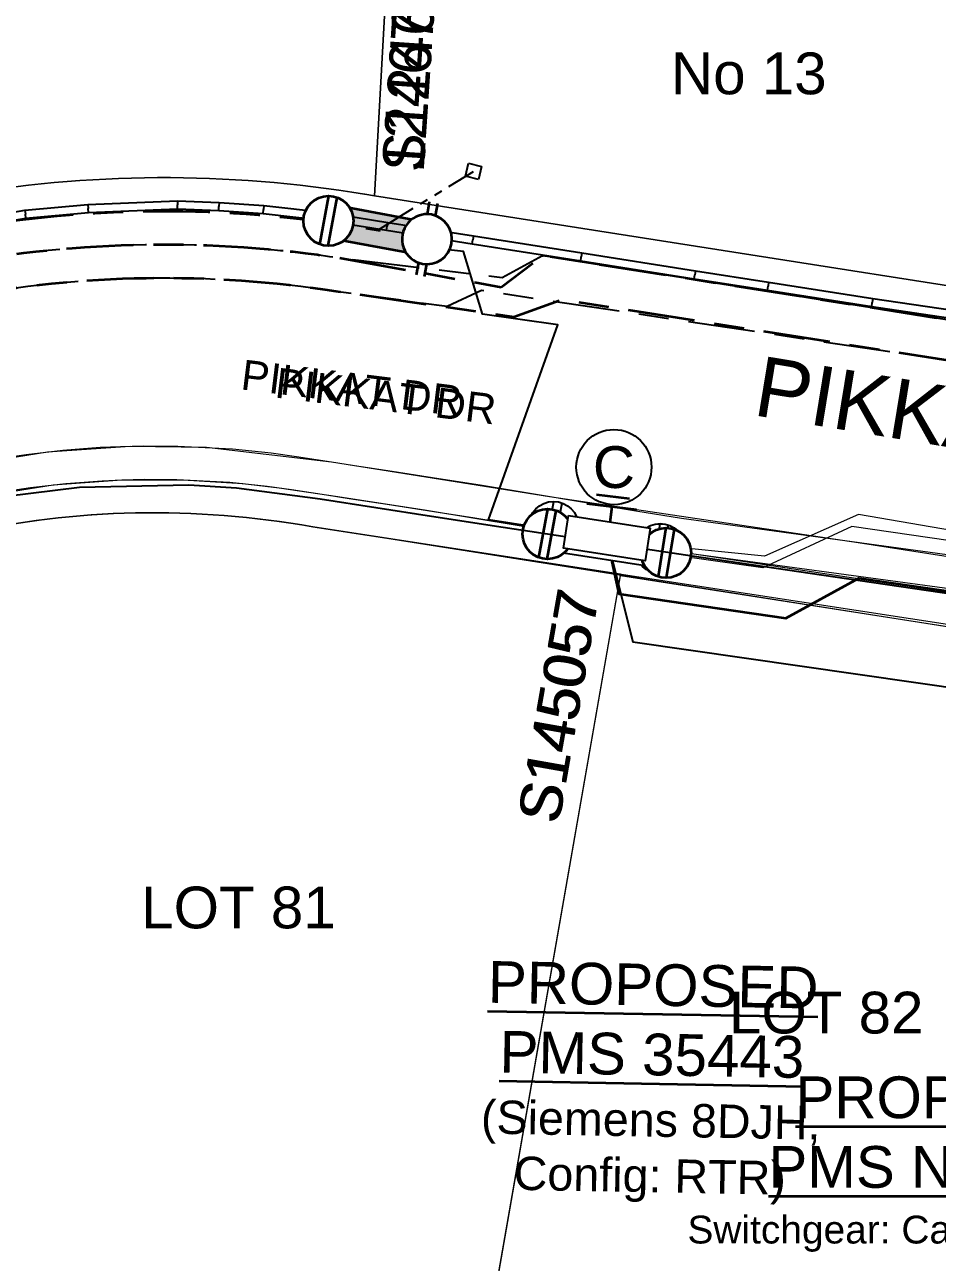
# Model space of a CAD drawing. Header units: metres. Extents: x 268626 to 271256, y 6186812 to 6188765.
# Drawn here: x 269467.2 to 269521.8, y 6187699.6 to 6187773.7 of the extents above; entities that cross this region are included whole.
import ezdxf
from ezdxf.enums import TextEntityAlignment as Align

# ---------------------------------------------------------------- set-up
doc = ezdxf.new("R2010")
doc.units = ezdxf.units.M
doc.linetypes.add('Cable Exist UG', pattern=[8.2, 4, -1.2, 1.8, -1.2])
doc.linetypes.add('PHANTOMX2', pattern=[5, 2.5, -0.5, 0.5, -0.5, 0.5, -0.5])
doc.layers.get('0').update_dxf_attribs({"color": 6})
for name, color, linetype, lineweight in [('_User_HV_Exist', 1, 'Continuous', 35), ('_User_LV_Exist', 5, 'Continuous', 35), ('Cadastre Buildings_SP_EXT', 96, 'Continuous', 15), ('Cadastre Developer_SP_NEW', 54, 'Continuous', 15), ('Cadastre Land Parcels_SP_EXT', 96, 'Continuous', 15), ('Cadastre Roads_SP_EXT', 54, 'Continuous', 15), ('Mains_LV_EXT', 161, 'Continuous', 25)]:
    doc.layers.add(name, color=color, linetype=linetype, lineweight=lineweight)
for name, color, linetype in [('Equip_LV_EXT', 7, 'Continuous'), ('Equip_LV_NEW', 2, 'Continuous'), ('Mains_HV_New_U72', 2, 'Cable x'), ('Mains_LV_New_T84', 2, 'Cable x'), ('Notes', 7, 'Continuous'), ('Notes_SP_NEW', 51, 'Continuous'), ('Services_SP_EXT', 42, 'PHANTOMX2'), ('SupportsUG_SP_LV_EXT', 7, 'Continuous'), ('SupportsUG_SP_LV_NEW', 2, 'Continuous'), ('Trench_SP_NEW', 2, 'Continuous'), ('UG_Details_SP_MISC', 7, 'Continuous')]:
    doc.layers.add(name, color=color, linetype=linetype)
doc.styles.add('iecARIAL', font='arial.ttf', dxfattribs={"height": 2})
doc.styles.get("Standard").update_dxf_attribs({"font": 'arial.ttf'})
doc.linetypes.add('Cable 3', pattern='A,5,-0.4,[">>",Standard,S=2,R=0,X=0.01,Y=-1],-3.5', length=8.9)
doc.linetypes.add('Cable New UG', pattern='A,7,-0.25,["x",Standard,S=2,R=0,X=0.2,Y=-0.8],-2.1', length=9.35)
doc.linetypes.add('Cable x', pattern='A,5,-0.25,["x",Standard,S=2,R=0,X=0,Y=-0.8],-1.5', length=6.75)
doc.linetypes.add('IE Trench HV', pattern='A,5,-0.2,["/",Standard,S=2,R=0,X=0.5,Y=-1],-2', length=7.2)

# ---------------------------------------------------------------- blocks, each defined once
blk = doc.blocks.new('PILLAR_EXT')
blk.add_hatch(color=256).paths.add_polyline_path([(-2.475, 0.99), (-2.475, -0.99), (2.475, -0.99), (2.475, 0.99)])
blk.add_lwpolyline([(-2.475, -0.99), (2.475, -0.99), (2.475, 0.99), (-2.475, 0.99)], close=True)
at = {"style": 'iecARIAL', "flags": 8}
blk.add_attdef('ASSET_NUM', (1.5, 3.5), '', height=2.5, dxfattribs=at)
for tag, p, flags in [('OWNED_BY', (0, -0.2), 9), ('STATE', (0, -0.4), 9), ('SUPPORT_TYPE', (0, -0.6), 9), ('USAGE', (0, -0.8), 9), ('LEGEND', (0, -1), 9), ('LOCATION', (0, -1.2), 9), ('NOTES', (0, -1.4), 9), ('PARENT', (0, -1.6), 9), ('STREETNAME', (0, -1.8), 9), ('SUBURB', (0, -2), 1)]:
    blk.add_attdef(tag, p, '', height=0.2, dxfattribs=dict(flags=flags))
blk = doc.blocks.new('CCP_EXT')
at = {"flags": 9}
for tag, p in [('USAGE', (0, -1.2)), ('LEGEND', (0, -1.4)), ('STATE', (0, -1.8)), ('LIFE_SUPPORT', (0, -1.6)), ('NOTES', (0, -2))]:
    blk.add_attdef(tag, text='', height=0.2, dxfattribs=at).set_placement(p, align=Align.MIDDLE_LEFT)
blk.add_wipeout([(0, 0.566), (0.566, 0), (0, -0.566), (-0.566, 0)])
blk.add_lwpolyline([(-0.566, 0), (0, 0.566), (0.566, 0), (0, -0.566), (-0.566, 0)])
at = {"flags": 1}
blk.add_attdef('Z', (0, 0), '', height=0.2, dxfattribs=at)
at = {"flags": 9}
for tag, p in [('CCP_TYPE', (0, 0)), ('OPERATING_VOLTAGE', (0, -0.6)), ('ORIENTATION', (0, -0.8)), ('CONSTRUCTED_VOLTAGE', (0, -0.2)), ('NO_PHASES', (0, -0.4)), ('OWNED_BY', (0, -1))]:
    blk.add_attdef(tag, text='', height=0.2, dxfattribs=at).set_placement(p, align=Align.MIDDLE_LEFT)
blk = doc.blocks.new('LV_UG_LINKS_CLOSED_EXT')
blk.add_wipeout([(-1.056, 1.057), (-1.18, 0.916), (-1.286, 0.761), (-1.371, 0.594), (-1.435, 0.417), (-1.476, 0.234), (-1.493, 0.047), (-1.487, -0.14), (-1.458, -0.326), (-1.406, -0.506), (-1.331, -0.678), (-1.236, -0.839), (-1.121, -0.988), (-0.988, -1.12), (-0.84, -1.235), (-0.679, -1.331), (-0.506, -1.406), (-0.326, -1.458), (-0.141, -1.487), (0.047, -1.493), (0.233, -1.476), (0.416, -1.435), (0.593, -1.371), (0.76, -1.286), (0.915, -1.181), (1.056, -1.057), (1.18, -0.916), (1.286, -0.761), (1.371, -0.594), (1.435, -0.417), (1.476, -0.234), (1.493, -0.047), (1.487, 0.14), (1.458, 0.326), (1.406, 0.506), (1.331, 0.678), (1.236, 0.839), (1.121, 0.988), (0.988, 1.12), (0.84, 1.235), (0.679, 1.331), (0.506, 1.406), (0.326, 1.458), (0.141, 1.487), (-0.047, 1.493), (-0.233, 1.476), (-0.416, 1.435), (-0.593, 1.371), (-0.76, 1.286), (-0.915, 1.181)])
for p, q in [((-0.25, -1.479), (-0.25, 1.479)), ((0.25, -1.479), (0.25, 1.479))]:
    blk.add_line(p, q)
blk.add_circle((0, 0), 1.5)
at = {"flags": 9}
for tag, p in [('ACTUAL_STATUS', (0, 0)), ('OPERATING_VOLTAGE', (0, -0.6)), ('ORIENTATION', (0, -0.8)), ('CONSTRUCTED_VOLTAGE', (0, -0.2)), ('NO_PHASES', (0, -0.4)), ('STATE', (0, -1)), ('SWITCH_TYPE', (0, -1.2)), ('USAGE', (0, -1.4)), ('NOTES', (0, -1.6))]:
    blk.add_attdef(tag, text='', height=0.2, dxfattribs=at).set_placement(p, align=Align.MIDDLE_LEFT)
at = {"flags": 1}
blk.add_attdef('Z', (0, 0), '', height=0.2, dxfattribs=at)
blk = doc.blocks.new('LV_UG_LINKS_OPEN_EXT')
for p, q in [((-0.249, 1.473), (-0.249, 2.22)), ((0.249, 1.473), (0.249, 2.22)), ((-0.249, -1.473), (-0.249, -2.22)), ((0.249, -1.473), (0.249, -2.22))]:
    blk.add_line(p, q)
at = {"flags": 9}
for tag, p in [('ACTUAL_STATUS', (0, 0)), ('OPERATING_VOLTAGE', (0, -0.6)), ('ORIENTATION', (0, -0.8)), ('CONSTRUCTED_VOLTAGE', (0, -0.2)), ('NO_PHASES', (0, -0.4)), ('STATE', (0, -1)), ('SWITCH_TYPE', (0, -1.2)), ('USAGE', (0, -1.4)), ('NOTES', (0, -1.6))]:
    blk.add_attdef(tag, text='', height=0.2, dxfattribs=at).set_placement(p, align=Align.MIDDLE_LEFT)
at = {"flags": 1}
blk.add_attdef('Z', (0, 0), '', height=0.2, dxfattribs=at)
blk.add_wipeout([(-0.249, 1.473), (-0.432, 1.43), (-0.608, 1.365), (-0.774, 1.278), (-0.928, 1.171), (-1.067, 1.045), (-1.19, 0.903), (-1.294, 0.747), (-1.377, 0.579), (-1.439, 0.402), (-1.478, 0.218), (-1.494, 0.031), (-1.486, -0.156), (-1.455, -0.341), (-1.4, -0.521), (-1.324, -0.692), (-1.227, -0.853), (-1.11, -1), (-0.976, -1.131), (-0.827, -1.244), (-0.664, -1.338), (-0.491, -1.411), (-0.311, -1.461), (-0.125, -1.489), (0.062, -1.493), (0.249, -1.473), (0.432, -1.43), (0.608, -1.365), (0.774, -1.278), (0.928, -1.171), (1.067, -1.045), (1.19, -0.903), (1.294, -0.747), (1.377, -0.579), (1.439, -0.402), (1.478, -0.218), (1.494, -0.031), (1.486, 0.156), (1.455, 0.341), (1.4, 0.521), (1.324, 0.692), (1.227, 0.853), (1.11, 1), (0.976, 1.131), (0.827, 1.244), (0.664, 1.338), (0.491, 1.411), (0.311, 1.461), (0.125, 1.489), (-0.062, 1.493)])
blk.add_lwpolyline([(0, -1.494, 1), (0, 1.494, 1)], format="xyb", close=True)
blk = doc.blocks.new('PILLAR_NEW')
for tag, flags, p in [('SUBURB', 9, (1.5, -1.8)), ('STREETNAME', 9, (1.5, -2)), ('PARENT', 9, (1.5, -1.6)), ('LOCATION', 9, (1.5, -2.2)), ('Z', 1, (1.5, -2.6)), ('NOTES', 9, (1.5, -2.4))]:
    blk.add_attdef(tag, text='', height=0.2, dxfattribs=dict(flags=flags)).set_placement(p, align=Align.MIDDLE_LEFT)
blk.add_wipeout([(-2.475, 0.99), (2.475, 0.99), (2.475, -0.99), (-2.475, -0.99)])
at = {"lineweight": -3}
blk.add_lwpolyline([(-2.475, 0.99), (2.475, 0.99), (2.475, -0.99), (-2.475, -0.99)], close=True, dxfattribs=at)
for tag, height, flags, p in [('ASSET_NUM', 2.5, 8, (2, 2)), ('STREET_CODE', 0.2, 9, (1.5, 0)), ('OWNED_BY', 0.2, 9, (1.5, -0.2)), ('OPERATED_BY', 0.2, 9, (1.5, -0.4)), ('STATE', 0.2, 9, (1.5, -0.8)), ('MAINTAINED_BY', 0.2, 9, (1.5, -0.6)), ('SUPPORT_TYPE', 0.2, 9, (1.5, -1)), ('USAGE', 0.2, 9, (1.5, -1.2)), ('LEGEND', 0.2, 9, (1.5, -1.4))]:
    blk.add_attdef(tag, text='', height=height, dxfattribs=dict(flags=flags)).set_placement(p, align=Align.MIDDLE_LEFT)
blk = doc.blocks.new('*U231')
at = {"flags": 9}
blk.add_attdef('TYPE', text='', height=0.2, dxfattribs=at).set_placement((0.881, -1.447), align=Align.MIDDLE_LEFT)
for tag, p, flags in [('CONSTRUCTED_VOLTAGE', (0.889, -2.374), 9), ('OPERATING_VOLTAGE', (0.891, -1.822), 9), ('NO_PHASES', (0.881, -2.099), 9), ('OPERATED_BY', (0.865, -3.08), 9), ('ACTUAL_STATUS', (0.903, -2.609), 9), ('MAINTAINED_BY', (0.889, -2.845), 9), ('ORIENTATION', (0.871, -3.617), 9), ('OWNED_BY', (0.879, -3.371), 9), ('USAGE', (0.883, -3.864), 9), ('STATE', (0.863, -4.313), 9), ('SWITCH_TYPE', (0.863, -4.557), 9), ('NOTES', (0.883, -4.064), 1), ('Z', (0.874, -5.059), 9), ('LEGEND', (0.874, -4.819), 9)]:
    blk.add_attdef(tag, p, '', height=0.2, dxfattribs=dict(flags=flags))
blk.add_wipeout([(-1.302, 6.133), (-1.384, 5.964), (-1.443, 5.786), (-1.48, 5.602), (-1.494, 5.415), (-1.484, 5.227), (-1.451, 5.043), (-1.394, 4.864), (-1.316, 4.693), (-1.217, 4.534), (-1.099, 4.388), (-0.964, 4.258), (-0.813, 4.147), (-0.649, 4.055), (-0.476, 3.984), (-0.294, 3.935), (-0.108, 3.91), (0.079, 3.908), (0.266, 3.93), (0.448, 3.975), (0.623, 4.042), (0.788, 4.131), (0.941, 4.24), (1.079, 4.367), (1.2, 4.51), (1.302, 4.667), (1.384, 4.836), (1.443, 5.014), (1.48, 5.198), (1.494, 5.385), (1.484, 5.573), (1.451, 5.757), (1.394, 5.936), (1.316, 6.107), (1.217, 6.266), (1.099, 6.412), (0.964, 6.542), (0.813, 6.653), (0.649, 6.745), (0.476, 6.816), (0.294, 6.865), (0.108, 6.89), (-0.079, 6.892), (-0.266, 6.87), (-0.448, 6.825), (-0.623, 6.758), (-0.788, 6.669), (-0.941, 6.56), (-1.079, 6.433), (-1.2, 6.29)])
for p, q in [((0.158, 3.908), (-0.64, 6.757)), ((0.64, 4.043), (-0.158, 6.892))]:
    blk.add_line(p, q)
blk.add_circle((0, 5.4), 1.5)
blk = doc.blocks.new('*U229')
at = {"flags": 9}
blk.add_attdef('TYPE', text='', height=0.2, dxfattribs=at).set_placement((0.881, -1.447), align=Align.MIDDLE_LEFT)
for tag, p, flags in [('CONSTRUCTED_VOLTAGE', (0.889, -2.374), 9), ('OPERATING_VOLTAGE', (0.891, -1.822), 9), ('NO_PHASES', (0.881, -2.099), 9), ('OPERATED_BY', (0.865, -3.08), 9), ('ACTUAL_STATUS', (0.903, -2.609), 9), ('MAINTAINED_BY', (0.889, -2.845), 9), ('ORIENTATION', (0.871, -3.617), 9), ('OWNED_BY', (0.879, -3.371), 9), ('USAGE', (0.883, -3.864), 9), ('STATE', (0.863, -4.313), 9), ('SWITCH_TYPE', (0.863, -4.557), 9), ('NOTES', (0.883, -4.064), 1), ('Z', (0.874, -5.059), 9), ('LEGEND', (0.874, -4.819), 9)]:
    blk.add_attdef(tag, p, '', height=0.2, dxfattribs=dict(flags=flags))
blk.add_wipeout([(-21.782, -7.456), (-21.67, -7.305), (-21.578, -7.142), (-21.507, -6.968), (-21.459, -6.787), (-21.434, -6.601), (-21.432, -6.413), (-21.454, -6.227), (-21.499, -6.045), (-21.566, -5.87), (-21.655, -5.704), (-21.764, -5.552), (-21.891, -5.414), (-22.035, -5.293), (-22.192, -5.191), (-22.361, -5.109), (-22.539, -5.05), (-22.723, -5.013), (-22.91, -4.999), (-23.097, -5.009), (-23.282, -5.043), (-23.461, -5.099), (-23.632, -5.177), (-23.791, -5.276), (-23.936, -5.395), (-24.066, -5.53), (-24.178, -5.681), (-24.27, -5.845), (-24.34, -6.018), (-24.389, -6.2), (-24.414, -6.386), (-24.416, -6.573), (-24.394, -6.76), (-24.349, -6.942), (-24.281, -7.117), (-24.193, -7.282), (-24.084, -7.435), (-23.957, -7.573), (-23.813, -7.694), (-23.656, -7.796), (-23.487, -7.877), (-23.309, -7.937), (-23.125, -7.974), (-22.938, -7.987), (-22.75, -7.977), (-22.566, -7.944), (-22.387, -7.887), (-22.216, -7.809), (-22.057, -7.71), (-21.911, -7.592)])
for p, q in [((-23.299, -5.041), (-23.047, -7.988)), ((-22.801, -4.998), (-22.549, -7.946))]:
    blk.add_line(p, q)
blk.add_circle((-22.924, -6.493), 1.5)
blk = doc.blocks.new('*U249')
at = {"flags": 9}
blk.add_attdef('TYPE', text='', height=0.2, dxfattribs=at).set_placement((0.881, -1.447), align=Align.MIDDLE_LEFT)
for tag, p, flags in [('CONSTRUCTED_VOLTAGE', (0.889, -2.374), 9), ('OPERATING_VOLTAGE', (0.891, -1.822), 9), ('NO_PHASES', (0.881, -2.099), 9), ('OPERATED_BY', (0.865, -3.08), 9), ('ACTUAL_STATUS', (0.903, -2.609), 9), ('MAINTAINED_BY', (0.889, -2.845), 9), ('ORIENTATION', (0.871, -3.617), 9), ('OWNED_BY', (0.879, -3.371), 9), ('USAGE', (0.883, -3.864), 9), ('STATE', (0.863, -4.313), 9), ('SWITCH_TYPE', (0.863, -4.557), 9), ('NOTES', (0.883, -4.064), 1), ('Z', (0.874, -5.059), 9), ('LEGEND', (0.874, -4.819), 9)]:
    blk.add_attdef(tag, p, '', height=0.2, dxfattribs=dict(flags=flags))
blk.add_wipeout([(-1.888, 5.626), (-1.97, 5.457), (-2.029, 5.279), (-2.066, 5.095), (-2.08, 4.908), (-2.07, 4.721), (-2.037, 4.536), (-1.981, 4.357), (-1.902, 4.187), (-1.803, 4.027), (-1.685, 3.882), (-1.55, 3.752), (-1.399, 3.64), (-1.235, 3.548), (-1.062, 3.477), (-0.88, 3.429), (-0.695, 3.403), (-0.507, 3.402), (-0.321, 3.423), (-0.138, 3.468), (0.037, 3.536), (0.202, 3.624), (0.355, 3.733), (0.493, 3.86), (0.614, 4.004), (0.716, 4.161), (0.797, 4.33), (0.857, 4.508), (0.894, 4.692), (0.908, 4.879), (0.898, 5.066), (0.865, 5.251), (0.808, 5.43), (0.73, 5.6), (0.631, 5.76), (0.513, 5.905), (0.377, 6.035), (0.227, 6.147), (0.063, 6.239), (-0.111, 6.31), (-0.292, 6.358), (-0.478, 6.384), (-0.665, 6.385), (-0.852, 6.364), (-1.034, 6.319), (-1.209, 6.251), (-1.374, 6.163), (-1.527, 6.054), (-1.665, 5.927), (-1.786, 5.783)])
for p, q in [((-0.428, 3.402), (-1.226, 6.25)), ((0.054, 3.537), (-0.744, 6.385))]:
    blk.add_line(p, q)
blk.add_circle((-0.586, 4.894), 1.5)
blk = doc.blocks.new('*U250')
at = {"flags": 9}
blk.add_attdef('TYPE', text='', height=0.2, dxfattribs=at).set_placement((0.881, -1.447), align=Align.MIDDLE_LEFT)
for tag, p, flags in [('CONSTRUCTED_VOLTAGE', (0.889, -2.374), 9), ('OPERATING_VOLTAGE', (0.891, -1.822), 9), ('NO_PHASES', (0.881, -2.099), 9), ('OPERATED_BY', (0.865, -3.08), 9), ('ACTUAL_STATUS', (0.903, -2.609), 9), ('MAINTAINED_BY', (0.889, -2.845), 9), ('ORIENTATION', (0.871, -3.617), 9), ('OWNED_BY', (0.879, -3.371), 9), ('USAGE', (0.883, -3.864), 9), ('STATE', (0.863, -4.313), 9), ('SWITCH_TYPE', (0.863, -4.557), 9), ('NOTES', (0.883, -4.064), 1), ('Z', (0.874, -5.059), 9), ('LEGEND', (0.874, -4.819), 9)]:
    blk.add_attdef(tag, p, '', height=0.2, dxfattribs=dict(flags=flags))
blk.add_wipeout([(-21.82, -7.46), (-21.708, -7.31), (-21.616, -7.146), (-21.545, -6.972), (-21.497, -6.791), (-21.472, -6.605), (-21.47, -6.417), (-21.492, -6.231), (-21.537, -6.049), (-21.604, -5.874), (-21.693, -5.709), (-21.802, -5.556), (-21.929, -5.418), (-22.073, -5.297), (-22.23, -5.195), (-22.399, -5.114), (-22.577, -5.054), (-22.761, -5.017), (-22.948, -5.004), (-23.135, -5.014), (-23.32, -5.047), (-23.499, -5.103), (-23.67, -5.182), (-23.829, -5.281), (-23.975, -5.399), (-24.104, -5.535), (-24.216, -5.685), (-24.308, -5.849), (-24.378, -6.023), (-24.427, -6.204), (-24.452, -6.39), (-24.454, -6.578), (-24.432, -6.764), (-24.387, -6.946), (-24.32, -7.121), (-24.231, -7.286), (-24.122, -7.439), (-23.995, -7.577), (-23.851, -7.698), (-23.694, -7.8), (-23.525, -7.881), (-23.347, -7.941), (-23.163, -7.978), (-22.976, -7.991), (-22.788, -7.981), (-22.604, -7.948), (-22.425, -7.892), (-22.254, -7.813), (-22.095, -7.714), (-21.949, -7.596)])
for p, q in [((-23.337, -5.045), (-23.085, -7.992)), ((-22.839, -5.003), (-22.587, -7.95))]:
    blk.add_line(p, q)
blk.add_circle((-22.962, -6.497), 1.5)
blk = doc.blocks.new('DUCT_INDICATOR')
blk.add_circle((0, 0), 2.25)
blk.add_attdef('CODE', text='', height=1.8).set_placement((0, 0), align=Align.MIDDLE_CENTER)
at = {"flags": 1}
blk.add_attdef('Z', (0, 0), '', height=0.2, dxfattribs=at)
blk = doc.blocks.new('Earth')
for p, q in [((0, -2.044), (0, 0)), ((-1.5, -2.044), (1.5, -2.044)), ((-1, -2.644), (1, -2.644)), ((-0.25, -3.244), (0.25, -3.244))]:
    blk.add_line(p, q)

msp = doc.modelspace()

# ---------------------------------------------------------------- linework, layer by layer
at = {"layer": '_User_LV_Exist', "linetype": 'Cable Exist UG', "flags": 128}
for points in [[(269450.2399, 6187757.8162), (269450.2897, 6187757.834), (269452.9903, 6187758.8575), (269453.6996, 6187759.0945), (269454.4103, 6187759.3215), (269455.1288, 6187759.5431), (269455.8447, 6187759.757), (269456.5613, 6187759.9606), (269457.2853, 6187760.1577), (269458.0116, 6187760.3483), (269458.7381, 6187760.5308), (269459.4675, 6187760.7056), (269460.1955, 6187760.8722), (269460.9269, 6187761.0293), (269461.6631, 6187761.1804), (269462.3998, 6187761.3234), (269463.1383, 6187761.4589), (269463.8785, 6187761.5865), (269464.6195, 6187761.7064), (269465.3604, 6187761.8173), (269466.1061, 6187761.9203), (269466.852, 6187762.0171), (269467.5968, 6187762.1041), (269468.3463, 6187762.1837), (269469.0951, 6187762.2564), (269469.8449, 6187762.3195), (269470.5963, 6187762.3758), (269471.3462, 6187762.4234), (269472.0987, 6187762.4623), (269472.8532, 6187762.4946), (269473.6066, 6187762.5181), (269474.3614, 6187762.534), (269475.1165, 6187762.542), (269475.9725, 6187762.5433), (269476.6264, 6187762.5329), (269477.3823, 6187762.5177), (269478.1365, 6187762.493), (269478.894, 6187762.4602), (269479.6513, 6187762.4209), (269480.4051, 6187762.373), (269481.1604, 6187762.3161), (269481.9167, 6187762.2525), (269482.671, 6187762.1802), (269483.4249, 6187762.1003), (269484.1803, 6187762.0114), (269484.9344, 6187761.9159), (269485.6859, 6187761.8114), (269486.4377, 6187761.7004), (269487.2018, 6187761.5776), (269488.4416, 6187761.383)], [(269420.2815, 6187735.7197), (269429.0477, 6187747.3975), (269446.6481, 6187754.1651), (269448.1943, 6187754.857), (269448.1943, 6187754.857), (269448.8817, 6187755.1528), (269449.5538, 6187755.4339), (269450.2273, 6187755.7082), (269450.9008, 6187755.9731), (269451.579, 6187756.2319), (269452.26, 6187756.4826), (269452.944, 6187756.7267), (269453.6322, 6187756.9633), (269454.3207, 6187757.1933), (269455.0094, 6187757.4133), (269455.7097, 6187757.6294), (269456.4041, 6187757.8367), (269457.0973, 6187758.0338), (269457.8018, 6187758.2255), (269458.509, 6187758.4111), (269459.2149, 6187758.5884), (269459.9235, 6187758.7583), (269460.6285, 6187758.9196), (269461.338, 6187759.072), (269462.0546, 6187759.2191), (269462.7707, 6187759.3582), (269463.4885, 6187759.4898), (269464.2082, 6187759.6139), (269464.9272, 6187759.7302), (269465.6451, 6187759.8377), (269466.3714, 6187759.938), (269467.0967, 6187760.0322), (269467.8183, 6187760.1164), (269468.5485, 6187760.194), (269469.2755, 6187760.2646), (269470.0034, 6187760.3258), (269470.7343, 6187760.3806), (269471.461, 6187760.4267), (269472.1931, 6187760.4646), (269472.927, 6187760.4959), (269473.6587, 6187760.5188), (269474.3929, 6187760.5342), (269475.1276, 6187760.5419), (269475.8582, 6187760.5422), (269476.594, 6187760.5332), (269477.3293, 6187760.5185), (269478.0605, 6187760.4944), (269478.7989, 6187760.4626), (269479.5356, 6187760.4243), (269480.2664, 6187760.3777), (269481.0015, 6187760.3224), (269481.7377, 6187760.2605), (269482.47, 6187760.1904), (269483.2022, 6187760.1127), (269483.9376, 6187760.0262), (269484.671, 6187759.9332), (269485.4021, 6187759.8316), (269486.109, 6187759.7272), (269495.6797, 6187757.9906), (269498.1693, 6187759.8874), (269498.1693, 6187759.8874), (269523.7912, 6187755.8327), (269527.7098, 6187755.2286)], [(269421.5202, 6187733.9618), (269430.3051, 6187745.7383), (269447.4159, 6187752.3176), (269448.9981, 6187753.0256), (269449.6627, 6187753.3117), (269450.3168, 6187753.585), (269450.9707, 6187753.8515), (269451.6233, 6187754.1082), (269452.281, 6187754.359), (269452.9417, 6187754.6024), (269453.6053, 6187754.8392), (269454.2743, 6187755.0692), (269454.9419, 6187755.2922), (269455.6084, 6187755.5051), (269456.2907, 6187755.7156), (269456.9637, 6187755.9166), (269457.6333, 6187756.1069), (269458.3183, 6187756.2934), (269459.0064, 6187756.4739), (269459.6916, 6187756.6461), (269460.3796, 6187756.811), (269461.0616, 6187756.967), (269461.7491, 6187757.1147), (269462.4463, 6187757.2577), (269463.1417, 6187757.3928), (269463.8389, 6187757.5207), (269464.5378, 6187757.6412), (269465.235, 6187757.754), (269465.93, 6187757.8581), (269466.6368, 6187757.9556), (269467.3414, 6187758.0471), (269468.04, 6187758.1287), (269468.7508, 6187758.2042), (269469.4559, 6187758.2727), (269470.162, 6187758.3321), (269470.8723, 6187758.3853), (269471.576, 6187758.43), (269472.2874, 6187758.4668), (269473.001, 6187758.4973), (269473.7109, 6187758.5194), (269474.4244, 6187758.5344), (269475.1386, 6187758.5419), (269475.8463, 6187758.5423), (269476.5616, 6187758.5334), (269477.2764, 6187758.5191), (269477.9847, 6187758.4958), (269478.7039, 6187758.4649), (269479.4201, 6187758.4276), (269480.1278, 6187758.3825), (269480.8427, 6187758.3287), (269481.5587, 6187758.2685), (269482.2691, 6187758.2005), (269482.9798, 6187758.125), (269483.695, 6187758.0409), (269484.4076, 6187757.9506), (269485.1184, 6187757.8518), (269485.7923, 6187757.7523), (269496.4527, 6187756.2109), (269499.3372, 6187757.2528), (269523.4921, 6187753.4476), (269527.1458, 6187752.9371), (269533.8447, 6187751.7271), (269535.8648, 6187753.7458), (269535.8648, 6187753.7458), (269553.2991, 6187751.4561), (269556.2806, 6187751.0213)]]:
    msp.add_lwpolyline(points, dxfattribs=at)
at = {"layer": 'Cadastre Developer_SP_NEW', "linetype": 'Continuous'}
msp.add_lwpolyline([(269483.23, 6187743.8371), (269502.8295, 6187740.8191), (269490.8449, 6187672.2179), (269474.8979, 6187670.916), (269452.6188, 6187739.5793, -0.1489077)], format="xyb", close=True, dxfattribs=at)
msp.add_lwpolyline([(269502.8295, 6187740.7327), (269525.6045, 6187737.1846), (269545.2931, 6187734.0511), (269522.5507, 6187663.0434), (269506.7622, 6187673.5173), (269490.8449, 6187672.2179), (269502.8295, 6187740.7327)], dxfattribs=at)
at = {"layer": 'Cadastre Land Parcels_SP_EXT', "linetype": 'Continuous'}
msp.add_lwpolyline([(269530.8352, 6187811.1209), (269534.5186, 6187876.9871), (269526.184, 6187878.2971), (269505.191, 6187881.5948), (269494.7631, 6187883.2329), (269488.0951, 6187763.4529), (269527.8216, 6187757.2254), (269530.8352, 6187811.1209)], close=True, dxfattribs=at)
msp.add_lwpolyline([(269545.2931, 6187734.0511), (269484.4008, 6187743.6438), (269483.7409, 6187743.7567), (269483.0796, 6187743.8608), (269482.4185, 6187743.9579), (269481.7559, 6187744.0479), (269481.0927, 6187744.128), (269480.4289, 6187744.2001), (269479.7636, 6187744.2652), (269479.1002, 6187744.3214), (269478.4354, 6187744.3686), (269477.7699, 6187744.4088), (269477.1038, 6187744.4401), (269476.4386, 6187744.4644), (269475.7738, 6187744.4788), (269475.1091, 6187744.4852), (269474.443, 6187744.4836), (269473.7795, 6187744.4751), (269473.1155, 6187744.4567), (269472.4525, 6187744.4304), (269471.7889, 6187744.396), (269471.1279, 6187744.3538), (269470.4663, 6187744.3035), (269469.8065, 6187744.2444), (269469.1478, 6187744.1774), (269468.4901, 6187744.1024), (269467.8326, 6187744.0184), (269467.177, 6187743.9276), (269466.524, 6187743.8278)], dxfattribs=at)
at = {"layer": 'Mains_HV_New_U72', "color": 2, "linetype": 'Cable New UG', "lineweight": 0, "flags": 128}
msp.add_lwpolyline([(269447.3874, 6187754.2588), (269448.2811, 6187754.5759), (269448.6653, 6187754.626), (269448.9847, 6187754.5916), (269449.3501, 6187754.4605), (269449.698, 6187754.2138), (269450.0337, 6187753.7402), (269450.5935, 6187752.2061), (269454.064, 6187742.3908), (269454.861, 6187742.678), (269459.8029, 6187744.36), (269463.5884, 6187745.3151), (269468.8612, 6187746.1496), (269472.966, 6187746.4586), (269476.6121, 6187746.458), (269480.2216, 6187746.2262), (269482.3968, 6187745.977), (269485.9042, 6187745.4489), (269491.2225, 6187744.63), (269504.9586, 6187742.3718), (269536.1874, 6187737.6674), (269540.651, 6187736.9243), (269550.2135, 6187735.3216), (269547.0079, 6187729.895)], dxfattribs=at)
at = {"layer": 'Mains_LV_New_T84', "color": 2, "linetype": 'Cable New UG', "flags": 128}
for points in [[(269502.0097, 6187742.9681), (269494.9187, 6187744.0648), (269499.0845, 6187755.7243), (269494.5719, 6187756.3621), (269493.4268, 6187760.1202), (269491.4519, 6187760.3422)], [(269502.0097, 6187742.9681), (269503.5699, 6187736.7573), (269530.5173, 6187732.8828), (269531.4327, 6187738.6898), (269543.8945, 6187736.5124)]]:
    msp.add_lwpolyline(points, dxfattribs=at)
at = {"layer": 'Mains_LV_New_T84', "color": 2, "linetype": 'Cable New UG', "lineweight": 0, "flags": 128}
msp.add_lwpolyline([(269547.0057, 6187729.9009), (269559.1729, 6187737.4515), (269540.8056, 6187740.7336), (269530.1984, 6187742.1298), (269517.0724, 6187744.3872), (269511.4558, 6187741.8857), (269504.7349, 6187742.5678), (269502.0097, 6187742.9681)], dxfattribs=at)
at = {"layer": 'UG_Details_SP_MISC'}
for p, q in [((269467.1616, 6187762.601), (269470.9368, 6187762.9386)), ((269470.9368, 6187762.9386), (269476.293, 6187763.1464)), ((269470.9368, 6187762.9386), (269470.9521, 6187762.699)), ((269476.293, 6187763.1464), (269478.7943, 6187763.0522)), ((269476.293, 6187763.1464), (269476.2931, 6187762.9063)), ((269476.2933, 6187762.6661), (269476.2931, 6187762.9063)), ((269478.7696, 6187762.5728), (269478.7819, 6187762.8125)), ((269478.7943, 6187763.0522), (269478.7819, 6187762.8125)), ((269478.7943, 6187763.0522), (269481.4758, 6187762.8774)), ((269481.4758, 6187762.8774), (269481.4543, 6187762.6383)), ((269463.8856, 6187762.0316), (269467.1616, 6187762.601)), ((269463.9757, 6187761.56), (269467.2242, 6187762.1247)), ((269467.1616, 6187762.601), (269467.1929, 6187762.3628)), ((269467.2242, 6187762.1247), (269467.1929, 6187762.3628)), ((269467.2242, 6187762.1247), (269470.9675, 6187762.4595)), ((269470.9675, 6187762.4595), (269470.9521, 6187762.699)), ((269470.9675, 6187762.4595), (269476.2933, 6187762.6661)), ((269476.2933, 6187762.6661), (269478.7696, 6187762.5728)), ((269478.7696, 6187762.5728), (269481.4328, 6187762.3992)), ((269481.4328, 6187762.3992), (269481.4543, 6187762.6383)), ((269488.8193, 6187761.3916), (269488.8568, 6187761.6287)), ((269488.8944, 6187761.8657), (269488.8568, 6187761.6287)), ((269493.9509, 6187760.5772), (269493.9881, 6187760.8143)), ((269493.9509, 6187760.5772), (269500.4461, 6187759.5674)), ((269494.0254, 6187761.0514), (269493.9881, 6187760.8143)), ((269494.0254, 6187761.0514), (269500.5207, 6187760.0416)), ((269500.4461, 6187759.5674), (269500.4834, 6187759.8045)), ((269500.5207, 6187760.0416), (269500.4834, 6187759.8045)), ((269500.5207, 6187760.0416), (269507.3229, 6187758.9584)), ((269500.4461, 6187759.5674), (269507.2482, 6187758.4843)), ((269507.2482, 6187758.4843), (269507.2856, 6187758.7213)), ((269507.2482, 6187758.4843), (269511.6275, 6187757.802)), ((269507.3229, 6187758.9584), (269507.2856, 6187758.7213)), ((269507.3229, 6187758.9584), (269511.7014, 6187758.2763)), ((269511.6275, 6187757.802), (269511.6645, 6187758.0392)), ((269511.6275, 6187757.802), (269517.8719, 6187756.8285)), ((269511.7014, 6187758.2763), (269511.6645, 6187758.0392)), ((269511.7014, 6187758.2763), (269517.9437, 6187757.3031)), ((269517.8719, 6187756.8285), (269517.9078, 6187757.0658)), ((269517.8719, 6187756.8285), (269527.5424, 6187755.4117)), ((269517.9437, 6187757.3031), (269517.9078, 6187757.0658)), ((269517.9437, 6187757.3031), (269527.6119, 6187755.8866))]:
    msp.add_line(p, q, dxfattribs=at)

# ---------------------------------------------------------------- block references
at = {"layer": '_User_LV_Exist', "rotation": 172.8795672800853}
msp.add_blockref('Earth', (269502.0509, 6187742.8106), dxfattribs=at)
at = {"layer": 'SupportsUG_SP_LV_EXT'}
ref = msp.add_blockref('PILLAR_EXT', (269488.2919, 6187761.4053), dxfattribs=dict(at, rotation=349.4822910848925))
ref.add_attrib('ASSET_NUM', '124670', dxfattribs={"layer": '0', "height": 2.5, "rotation": 86.208399, "style": 'iecARIAL'}).set_placement((269489.7919, 6187764.9053), align=Align.MIDDLE_LEFT)

# ---------------------------------------------------------------- texts
at = {"layer": '_User_HV_Exist'}
msp.add_text('PIKKAT DR', height=1.8, rotation=352.979156, dxfattribs=at).set_placement((269480.0343, 6187751.8747))
at = {"layer": '_User_HV_Exist', "insert": (269504.6847, 6187710.3438), "char_height": 3, "attachment_point": 5, "rotation": 358.971463}
msp.add_mtext('{\\H0.83333x;\\LPROPOSED\\PPMS 35443\\P\\H0.8x;\\l(Siemens 8DJH, \\PConfig: RTR)}', dxfattribs=at)
at = {"layer": '_User_LV_Exist'}
msp.add_text('PIKKAT DR', height=1.8, rotation=352.979156, dxfattribs=at).set_placement((269482.0862, 6187751.3878))
at = {"layer": '_User_LV_Exist', "linetype": 'Cable 3', "insert": (269523.2047, 6187705.4928), "char_height": 2.5, "attachment_point": 5}
msp.add_mtext('{\\LPROPOSED\\PPMS No. \\H0.83333x;35443}\\P{\\H0.66667x;Switchgear: Category 1 (FFIFF)}', dxfattribs=at)
at = {"layer": 'Cadastre Roads_SP_EXT'}
msp.add_text('PIKKAT DR', height=3.6, rotation=350.688874, dxfattribs=at).set_placement((269510.6928, 6187750.3386))
at = {"layer": 'Notes', "insert": (269505.8564, 6187772.0333), "char_height": 2.5, "attachment_point": 1}
msp.add_mtext_dynamic_manual_height_columns('No 13', width=11.484895, gutter_width=12.5, heights=[0], dxfattribs=at)
at = {"layer": 'Notes', "linetype": 'ByBlock', "char_height": 2.5, "attachment_point": 1}
for s, insert in [('LOT 81', (269474.1304, 6187722.1068)), ('LOT 82', (269509.3256, 6187715.8136))]:
    msp.add_mtext_dynamic_manual_height_columns(s, width=17.946095, gutter_width=12.5, heights=[0], dxfattribs=dict(at, insert=insert))

# ---------------------------------------------------------------- next in the draw order: block references
at = {"layer": 'Services_SP_EXT', "rotation": 211.4822911779066}
msp.add_blockref('CCP_EXT', (269494.0294, 6187764.9169), dxfattribs=at)

# ---------------------------------------------------------------- next in the draw order: block references
msp.add_blockref('CCP_EXT', (269494.0294, 6187764.9169), dxfattribs=at)

# ---------------------------------------------------------------- next in the draw order: linework, layer by layer
at = {"layer": 'Cadastre Buildings_SP_EXT', "linetype": 'Continuous'}
msp.add_lwpolyline([(269466.6072, 6187764.0021), (269467.375, 6187764.0918), (269468.1439, 6187764.1735), (269468.9145, 6187764.2483), (269469.6862, 6187764.3132), (269470.4581, 6187764.3711), (269471.2311, 6187764.4201), (269472.0042, 6187764.4602), (269472.7792, 6187764.4933), (269473.5544, 6187764.5175), (269474.3298, 6187764.5337), (269475.1054, 6187764.542), (269475.882, 6187764.5423), (269476.6589, 6187764.5327), (269477.4351, 6187764.5171), (269478.2123, 6187764.4915), (269478.9889, 6187764.4581), (269479.7665, 6187764.4176), (269480.5436, 6187764.3682), (269481.3192, 6187764.3098), (269482.0958, 6187764.2445), (269482.8717, 6187764.1702), (269483.6471, 6187764.0879), (269484.4227, 6187763.9967), (269485.1977, 6187763.8985), (269485.9695, 6187763.7912), (269486.7424, 6187763.677), (269487.4967, 6187763.5465), (269487.5155, 6187763.5529), (269488.095, 6187763.4529), (269494.7631, 6187883.2329)], dxfattribs=at)

# ---------------------------------------------------------------- next in the draw order: block references
at = {"layer": 'Equip_LV_EXT', "rotation": 349.4822910848925}
for name, p in [('LV_UG_LINKS_CLOSED_EXT', (269485.3423, 6187761.9529)), ('LV_UG_LINKS_OPEN_EXT', (269491.2415, 6187760.8576))]:
    msp.add_blockref(name, p, dxfattribs=at)

# ---------------------------------------------------------------- next in the draw order: linework, layer by layer
at = {"layer": 'Mains_HV_New_U72', "color": 2, "linetype": 'Cable New UG', "lineweight": 0, "flags": 128}
msp.add_lwpolyline([(269445.9547, 6187760.9243), (269446.3459, 6187759.893), (269446.4856, 6187759.5247), (269446.6065, 6187759.2888), (269446.7352, 6187759.0773), (269446.9471, 6187758.7291), (269447.1294, 6187758.5398), (269447.281, 6187758.3824), (269447.5286, 6187758.1667), (269447.8627, 6187757.9448), (269448.2361, 6187757.7571), (269448.4702, 6187757.664), (269449.7644, 6187757.3286), (269449.7551, 6187757.2961), (269450.32, 6187757.0322), (269450.6993, 6187756.7482), (269451.0119, 6187756.3825), (269451.3526, 6187755.9838), (269451.5033, 6187755.6685), (269451.7454, 6187754.9478), (269455.3389, 6187744.9761), (269463.0481, 6187747.2427), (269468.5226, 6187748.1225), (269473.4778, 6187748.471), (269478.0433, 6187748.4098), (269485.5227, 6187747.5312), (269498.5882, 6187745.4622), (269517.0645, 6187742.7101), (269532.4552, 6187740.3123), (269553.7085, 6187736.7897), (269547.0079, 6187729.895)], dxfattribs=at)
at = {"layer": 'Mains_LV_EXT', "linetype": 'Cable Exist UG', "flags": 128}
for points in [[(269450.2398, 6187757.8162), (269450.2896, 6187757.834), (269452.9903, 6187758.8575), (269453.6996, 6187759.0945), (269454.4103, 6187759.3214), (269455.1288, 6187759.5431), (269455.8447, 6187759.757), (269456.5613, 6187759.9606), (269457.2853, 6187760.1577), (269458.0116, 6187760.3483), (269458.7381, 6187760.5308), (269459.4675, 6187760.7056), (269460.1955, 6187760.8721), (269460.9269, 6187761.0293), (269461.6631, 6187761.1804), (269462.3998, 6187761.3234), (269463.1383, 6187761.4589), (269463.8785, 6187761.5865), (269464.6195, 6187761.7064), (269465.3604, 6187761.8173), (269466.106, 6187761.9203), (269466.852, 6187762.0171), (269467.5968, 6187762.1041), (269468.3462, 6187762.1837), (269469.0951, 6187762.2564), (269469.8449, 6187762.3195), (269470.5963, 6187762.3758), (269471.3461, 6187762.4234), (269472.0987, 6187762.4623), (269472.8532, 6187762.4946), (269473.6066, 6187762.5181), (269474.3614, 6187762.534), (269475.1165, 6187762.542), (269475.8702, 6187762.5423), (269476.6264, 6187762.5329), (269477.3823, 6187762.5177), (269478.1365, 6187762.493), (269478.894, 6187762.4602), (269479.6513, 6187762.4209), (269480.4051, 6187762.373), (269481.1604, 6187762.3161), (269481.9167, 6187762.2525), (269482.671, 6187762.1802), (269483.4248, 6187762.1003), (269484.1802, 6187762.0114), (269484.9344, 6187761.9158), (269485.6859, 6187761.8114), (269486.4377, 6187761.7004), (269487.2018, 6187761.5776), (269488.4416, 6187761.383)], [(269378.6072, 6187700.2536), (269380.0487, 6187699.1581), (269383.2392, 6187695.7865), (269386.3578, 6187693.28), (269386.3578, 6187693.28), (269407.0932, 6187717.9667), (269429.0477, 6187747.3975), (269446.648, 6187754.1651), (269448.1943, 6187754.857), (269448.1943, 6187754.857), (269448.8817, 6187755.1528), (269449.5537, 6187755.4338), (269450.2272, 6187755.7082), (269450.9007, 6187755.9731), (269451.579, 6187756.2319), (269452.26, 6187756.4826), (269452.944, 6187756.7267), (269453.6322, 6187756.9633), (269454.3207, 6187757.1933), (269455.0094, 6187757.4133), (269455.7097, 6187757.6294), (269456.4041, 6187757.8367), (269457.0973, 6187758.0338), (269457.8017, 6187758.2255), (269458.5089, 6187758.4111), (269459.2149, 6187758.5884), (269459.9235, 6187758.7583), (269460.6284, 6187758.9195), (269461.338, 6187759.072), (269462.0546, 6187759.2191), (269462.7707, 6187759.3581), (269463.4885, 6187759.4898), (269464.2082, 6187759.6139), (269464.9272, 6187759.7302), (269465.6451, 6187759.8377), (269466.3714, 6187759.938), (269467.0967, 6187760.0321), (269467.8183, 6187760.1164), (269468.5484, 6187760.194), (269469.2755, 6187760.2645), (269470.0034, 6187760.3258), (269470.7343, 6187760.3806), (269471.461, 6187760.4267), (269472.1931, 6187760.4646), (269472.927, 6187760.4959), (269473.6587, 6187760.5188), (269474.3929, 6187760.5341), (269475.1275, 6187760.5419), (269475.8582, 6187760.5422), (269476.594, 6187760.5331), (269477.3293, 6187760.5185), (269478.0605, 6187760.4944), (269478.7989, 6187760.4626), (269479.5356, 6187760.4243), (269480.2664, 6187760.3777), (269481.0015, 6187760.3223), (269481.7377, 6187760.2605), (269482.47, 6187760.1904), (269483.2022, 6187760.1126), (269483.9376, 6187760.0261), (269484.671, 6187759.9332), (269485.4021, 6187759.8316), (269486.109, 6187759.7272), (269495.7494, 6187758.5731), (269498.1693, 6187759.8874), (269498.1693, 6187759.8874), (269523.7912, 6187755.8327), (269527.7098, 6187755.2286)], [(269378.5388, 6187700.2901), (269379.1384, 6187698.4239), (269381.3505, 6187693.5532), (269385.7632, 6187689.6791), (269389.4012, 6187693.8227), (269389.4012, 6187693.8227), (269408.6614, 6187716.7241), (269430.3051, 6187745.7383), (269447.4159, 6187752.3176), (269448.9981, 6187753.0256), (269449.6627, 6187753.3117), (269450.3167, 6187753.585), (269450.9707, 6187753.8514), (269451.6233, 6187754.1082), (269452.2809, 6187754.359), (269452.9417, 6187754.6024), (269453.6053, 6187754.8392), (269454.2742, 6187755.0692), (269454.9419, 6187755.2922), (269455.6084, 6187755.5051), (269456.2907, 6187755.7155), (269456.9637, 6187755.9166), (269457.6333, 6187756.1069), (269458.3182, 6187756.2934), (269459.0063, 6187756.4739), (269459.6916, 6187756.646), (269460.3796, 6187756.811), (269461.0615, 6187756.9669), (269461.7491, 6187757.1147), (269462.4462, 6187757.2577), (269463.1417, 6187757.3928), (269463.8389, 6187757.5207), (269464.5378, 6187757.6412), (269465.235, 6187757.754), (269465.9299, 6187757.8581), (269466.6368, 6187757.9556), (269467.3414, 6187758.0471), (269468.04, 6187758.1287), (269468.7507, 6187758.2042), (269469.4559, 6187758.2727), (269470.162, 6187758.332), (269470.8722, 6187758.3853), (269471.576, 6187758.43), (269472.2874, 6187758.4668), (269473.0009, 6187758.4973), (269473.7109, 6187758.5194), (269474.4244, 6187758.5344), (269475.1386, 6187758.5419), (269475.8463, 6187758.5423), (269476.5615, 6187758.5334), (269477.2764, 6187758.5191), (269477.9847, 6187758.4958), (269478.7039, 6187758.4648), (269479.42, 6187758.4276), (269480.1278, 6187758.3825), (269480.8427, 6187758.3287), (269481.5587, 6187758.2685), (269482.2691, 6187758.2005), (269482.9798, 6187758.125), (269483.695, 6187758.0409), (269484.4076, 6187757.9506), (269485.1184, 6187757.8518), (269485.7923, 6187757.7523), (269492.4428, 6187756.8427), (269494.5063, 6187757.8019), (269523.4921, 6187753.4476), (269527.1458, 6187752.9371), (269533.8447, 6187751.7271), (269535.8648, 6187753.7458), (269535.8648, 6187753.7458), (269553.2991, 6187751.4561), (269556.2806, 6187751.0213)]]:
    msp.add_lwpolyline(points, dxfattribs=at)
at = {"layer": 'Services_SP_EXT'}
msp.add_lwpolyline([(269488.2919, 6187761.4052), (269494.0294, 6187764.9169)], dxfattribs=at)
at = {"layer": 'UG_Details_SP_MISC'}
for p, q in [((269481.4758, 6187762.8774), (269485.222, 6187762.4471)), ((269481.4328, 6187762.3992), (269485.1571, 6187761.9714)), ((269485.1571, 6187761.9714), (269485.1896, 6187762.2092)), ((269485.222, 6187762.4471), (269485.1896, 6187762.2092)), ((269485.222, 6187762.4471), (269488.8944, 6187761.8657)), ((269485.1571, 6187761.9714), (269488.8193, 6187761.3916)), ((269488.8193, 6187761.3916), (269493.9509, 6187760.5772)), ((269488.8944, 6187761.8657), (269494.0254, 6187761.0514))]:
    msp.add_line(p, q, dxfattribs=at)

# ---------------------------------------------------------------- next in the draw order: block references
at = {"layer": '_User_LV_Exist'}
ref = msp.add_blockref('PILLAR_EXT', (269488.2919, 6187761.4053), dxfattribs=dict(at, rotation=349.4822910848925))
ref.add_attrib('ASSET_NUM', 'S124670', dxfattribs={"layer": '0', "height": 2.5, "rotation": 86.208399, "style": 'iecARIAL'}).set_placement((269489.7919, 6187764.9053), align=Align.MIDDLE_LEFT)

# ---------------------------------------------------------------- next in the draw order: block references
at = {"layer": 'Equip_LV_NEW', "linetype": 'ByBlock'}
for name, p, rotation in [('*U231', (269496.44, 6187738.8169), 333.8144715441504), ('*U229', (269529.0173, 6187743.1487), 346.1475703783761)]:
    msp.add_blockref(name, p, dxfattribs=dict(at, rotation=rotation))

# ---------------------------------------------------------------- next in the draw order: linework, layer by layer
at = {"layer": '_User_HV_Exist', "linetype": 'Cable New UG', "lineweight": 0, "flags": 128}
for points in [[(269445.9547, 6187760.9243), (269446.5232, 6187759.4255), (269446.9471, 6187758.7291), (269447.3784, 6187758.2813), (269447.6789, 6187758.0521), (269448.0464, 6187757.8374), (269448.4259, 6187757.6767), (269448.7968, 6187757.5705), (269449.0682, 6187757.5217), (269450.5972, 6187756.8676), (269451.4265, 6187755.8973), (269451.7454, 6187754.9478), (269455.2789, 6187744.9545), (269457.8656, 6187745.8867), (269460.6226, 6187746.6741), (269463.1752, 6187747.2725), (269465.5713, 6187747.723), (269467.2382, 6187747.9745), (269469.4333, 6187748.2295), (269471.6622, 6187748.4005), (269472.8966, 6187748.4575), (269474.2879, 6187748.4898), (269476.3284, 6187748.4761), (269479.5932, 6187748.3014), (269481.9019, 6187748.0637), (269483.4186, 6187747.8556), (269485.5227, 6187747.5312), (269486.8947, 6187747.32), (269489.1538, 6187746.9721), (269491.9586, 6187746.5402), (269494.4338, 6187746.159), (269503.7579, 6187744.5951), (269506.4799, 6187744.1501), (269523.2675, 6187741.8662), (269539.4229, 6187739.1338), (269553.4961, 6187736.9959), (269552.6684, 6187730.1828), (269560.0837, 6187729.3669), (269558.3137, 6187711.4441)], [(269447.5857, 6187755.4094), (269448.2392, 6187755.6222), (269448.7958, 6187755.564), (269449.3211, 6187755.2824), (269449.6541, 6187754.8928), (269449.8545, 6187754.296), (269454.064, 6187742.3908), (269458.48, 6187743.9822), (269461.1257, 6187744.7379), (269463.5884, 6187745.3151), (269465.9054, 6187745.7508), (269467.5028, 6187745.9918), (269469.6253, 6187746.2383), (269471.7848, 6187746.404), (269472.966, 6187746.4586), (269474.3044, 6187746.4897), (269476.2682, 6187746.4764), (269479.4373, 6187746.3069), (269481.6634, 6187746.0777), (269483.1303, 6187745.8764), (269485.218, 6187745.5546), (269486.5903, 6187745.3433), (269488.8494, 6187744.9954), (269491.6542, 6187744.5635), (269494.1162, 6187744.1844), (269503.4311, 6187742.622), (269503.4311, 6187742.622), (269506.1837, 6187742.172), (269522.9658, 6187739.8888), (269539.1059, 6187737.159), (269549.673, 6187735.5537), (269549.3668, 6187732.694), (269536.8727, 6187734.5457), (269534.564, 6187714.901)]]:
    msp.add_lwpolyline(points, dxfattribs=at)
at = {"layer": '_User_LV_Exist', "linetype": 'Cable New UG', "lineweight": 0, "flags": 128}
msp.add_lwpolyline([(269560.3481, 6187707.3108), (269559.7969, 6187704.4467), (269553.6388, 6187705.3545), (269558.5818, 6187737.5683), (269516.6735, 6187743.6682), (269511.3611, 6187741.1885), (269504.7073, 6187742.1232), (269502.0489, 6187742.6578)], dxfattribs=at)
at = {"layer": '_User_LV_Exist', "linetype": 'Cable New UG', "flags": 128}
msp.add_lwpolyline([(269502.0611, 6187742.7635), (269502.7391, 6187739.6332), (269512.7293, 6187738.1791), (269517.0964, 6187740.575), (269543.9535, 6187736.6659)], dxfattribs=at)

# ---------------------------------------------------------------- next in the draw order: block references
at = {"layer": '_User_LV_Exist', "rotation": 349.4822910848925}
for name, p in [('LV_UG_LINKS_CLOSED_EXT', (269485.3423, 6187761.9529)), ('LV_UG_LINKS_OPEN_EXT', (269491.2415, 6187760.8576))]:
    msp.add_blockref(name, p, dxfattribs=at)
at = {"layer": '_User_LV_Exist'}
ref = msp.add_blockref('PILLAR_NEW', (269502.0097, 6187742.6624), dxfattribs=dict(at, rotation=351.2508248158196))
ref.add_attrib('ASSET_NUM', 'S145057', dxfattribs={"layer": '0', "height": 2.5, "rotation": 80}).set_placement((269497.9024, 6187725.9933), align=Align.MIDDLE_LEFT)

# ---------------------------------------------------------------- next in the draw order: linework, layer by layer
at = {"layer": 'Cadastre Roads_SP_EXT', "linetype": 'Continuous'}
msp.add_lwpolyline([(269527.8216, 6187757.2254), (269488.0951, 6187763.4528), (269487.5155, 6187763.553), (269487.4966, 6187763.5465), (269486.7423, 6187763.677), (269486.7423, 6187763.677), (269485.9695, 6187763.7912), (269485.1977, 6187763.8985), (269484.4227, 6187763.9967), (269483.6471, 6187764.0879), (269482.8718, 6187764.1702), (269482.0958, 6187764.2445), (269481.3192, 6187764.3098), (269480.5436, 6187764.3682), (269479.7665, 6187764.4177), (269478.9889, 6187764.4581), (269478.2123, 6187764.4916), (269477.4351, 6187764.5171), (269476.6589, 6187764.5327), (269475.882, 6187764.5423), (269475.1054, 6187764.542), (269474.3298, 6187764.5337), (269473.5544, 6187764.5174), (269472.7792, 6187764.4933), (269472.0042, 6187764.4601), (269471.2311, 6187764.4201), (269470.4581, 6187764.3711), (269469.6863, 6187764.3132), (269468.9145, 6187764.2484), (269468.1438, 6187764.1735), (269467.375, 6187764.0918), (269466.6072, 6187764.0022)], dxfattribs=at)

# ---------------------------------------------------------------- next in the draw order: block references
at = {"layer": '_User_LV_Exist', "linetype": 'ByBlock'}
for name, p, rotation in [('*U249', (269496.8306, 6187738.5598), 333.8144715441504), ('*U250', (269529.4079, 6187742.8916), 346.1475703783761)]:
    msp.add_blockref(name, p, dxfattribs=dict(at, rotation=rotation))

# ---------------------------------------------------------------- next in the draw order: linework, layer by layer
at = {"layer": 'Trench_SP_NEW', "linetype": 'IE Trench HV', "flags": 128}
msp.add_lwpolyline([(269455.0012, 6187742.4425), (269459.6819, 6187744.031), (269466.0572, 6187745.4717), (269470.4397, 6187746.0099), (269476.9806, 6187746.1541), (269479.8401, 6187745.971), (269484.8528, 6187745.3073), (269491.5087, 6187744.2824), (269495.8009, 6187743.6214), (269507.1127, 6187741.9094), (269516.3655, 6187740.5531), (269522.7808, 6187739.6128), (269537.4953, 6187737.135), (269550.6598, 6187734.8754), (269562.3241, 6187732.9205), (269568.6158, 6187731.8659), (269572.0188, 6187731.1228), (269575.5084, 6187730.1935), (269582.8483, 6187727.5962)], dxfattribs=at)

# ---------------------------------------------------------------- next in the draw order: block references
at = {"layer": 'Notes_SP_NEW'}
ref = msp.add_blockref('DUCT_INDICATOR', (269502.4345, 6187747.2165), dxfattribs=at)
ref.add_attrib('CODE', 'C', dxfattribs={"layer": '0', "height": 2.5}).set_placement((269502.4345, 6187747.2165), align=Align.MIDDLE_CENTER)

# ---------------------------------------------------------------- next in the draw order: block references
at = {"layer": 'SupportsUG_SP_LV_NEW'}
ref = msp.add_blockref('PILLAR_NEW', (269502.0097, 6187742.9681), dxfattribs=dict(at, rotation=351.2508248158196))
ref.add_attrib('ASSET_NUM', 'S145057', dxfattribs={"layer": '0', "height": 2.5, "rotation": 80}).set_placement((269497.9024, 6187726.0862), align=Align.MIDDLE_LEFT)

# ---------------------------------------------------------------- next in the draw order: linework, layer by layer
at = {"layer": 'Cadastre Roads_SP_EXT', "linetype": 'Continuous'}
msp.add_lwpolyline([(269466.524, 6187743.8278), (269467.177, 6187743.9275), (269467.8326, 6187744.0184), (269468.4902, 6187744.1024), (269469.1478, 6187744.1774), (269469.8065, 6187744.2444), (269470.4663, 6187744.3035), (269471.1278, 6187744.3537), (269471.7888, 6187744.396), (269472.4525, 6187744.4304), (269473.1155, 6187744.4567), (269473.7796, 6187744.4751), (269474.443, 6187744.4836), (269475.1091, 6187744.4852), (269475.7738, 6187744.4787), (269476.4386, 6187744.4644), (269477.1038, 6187744.4401), (269477.7699, 6187744.4088), (269478.4353, 6187744.3685), (269479.1002, 6187744.3214), (269479.7636, 6187744.2651), (269480.4289, 6187744.2001), (269481.0927, 6187744.1279), (269481.7559, 6187744.0479), (269482.4185, 6187743.9578), (269483.0796, 6187743.8608), (269483.7409, 6187743.7568), (269484.4008, 6187743.6437), (269526.6985, 6187737.1606)], dxfattribs=at)

doc.saveas('drawing.dxf')
